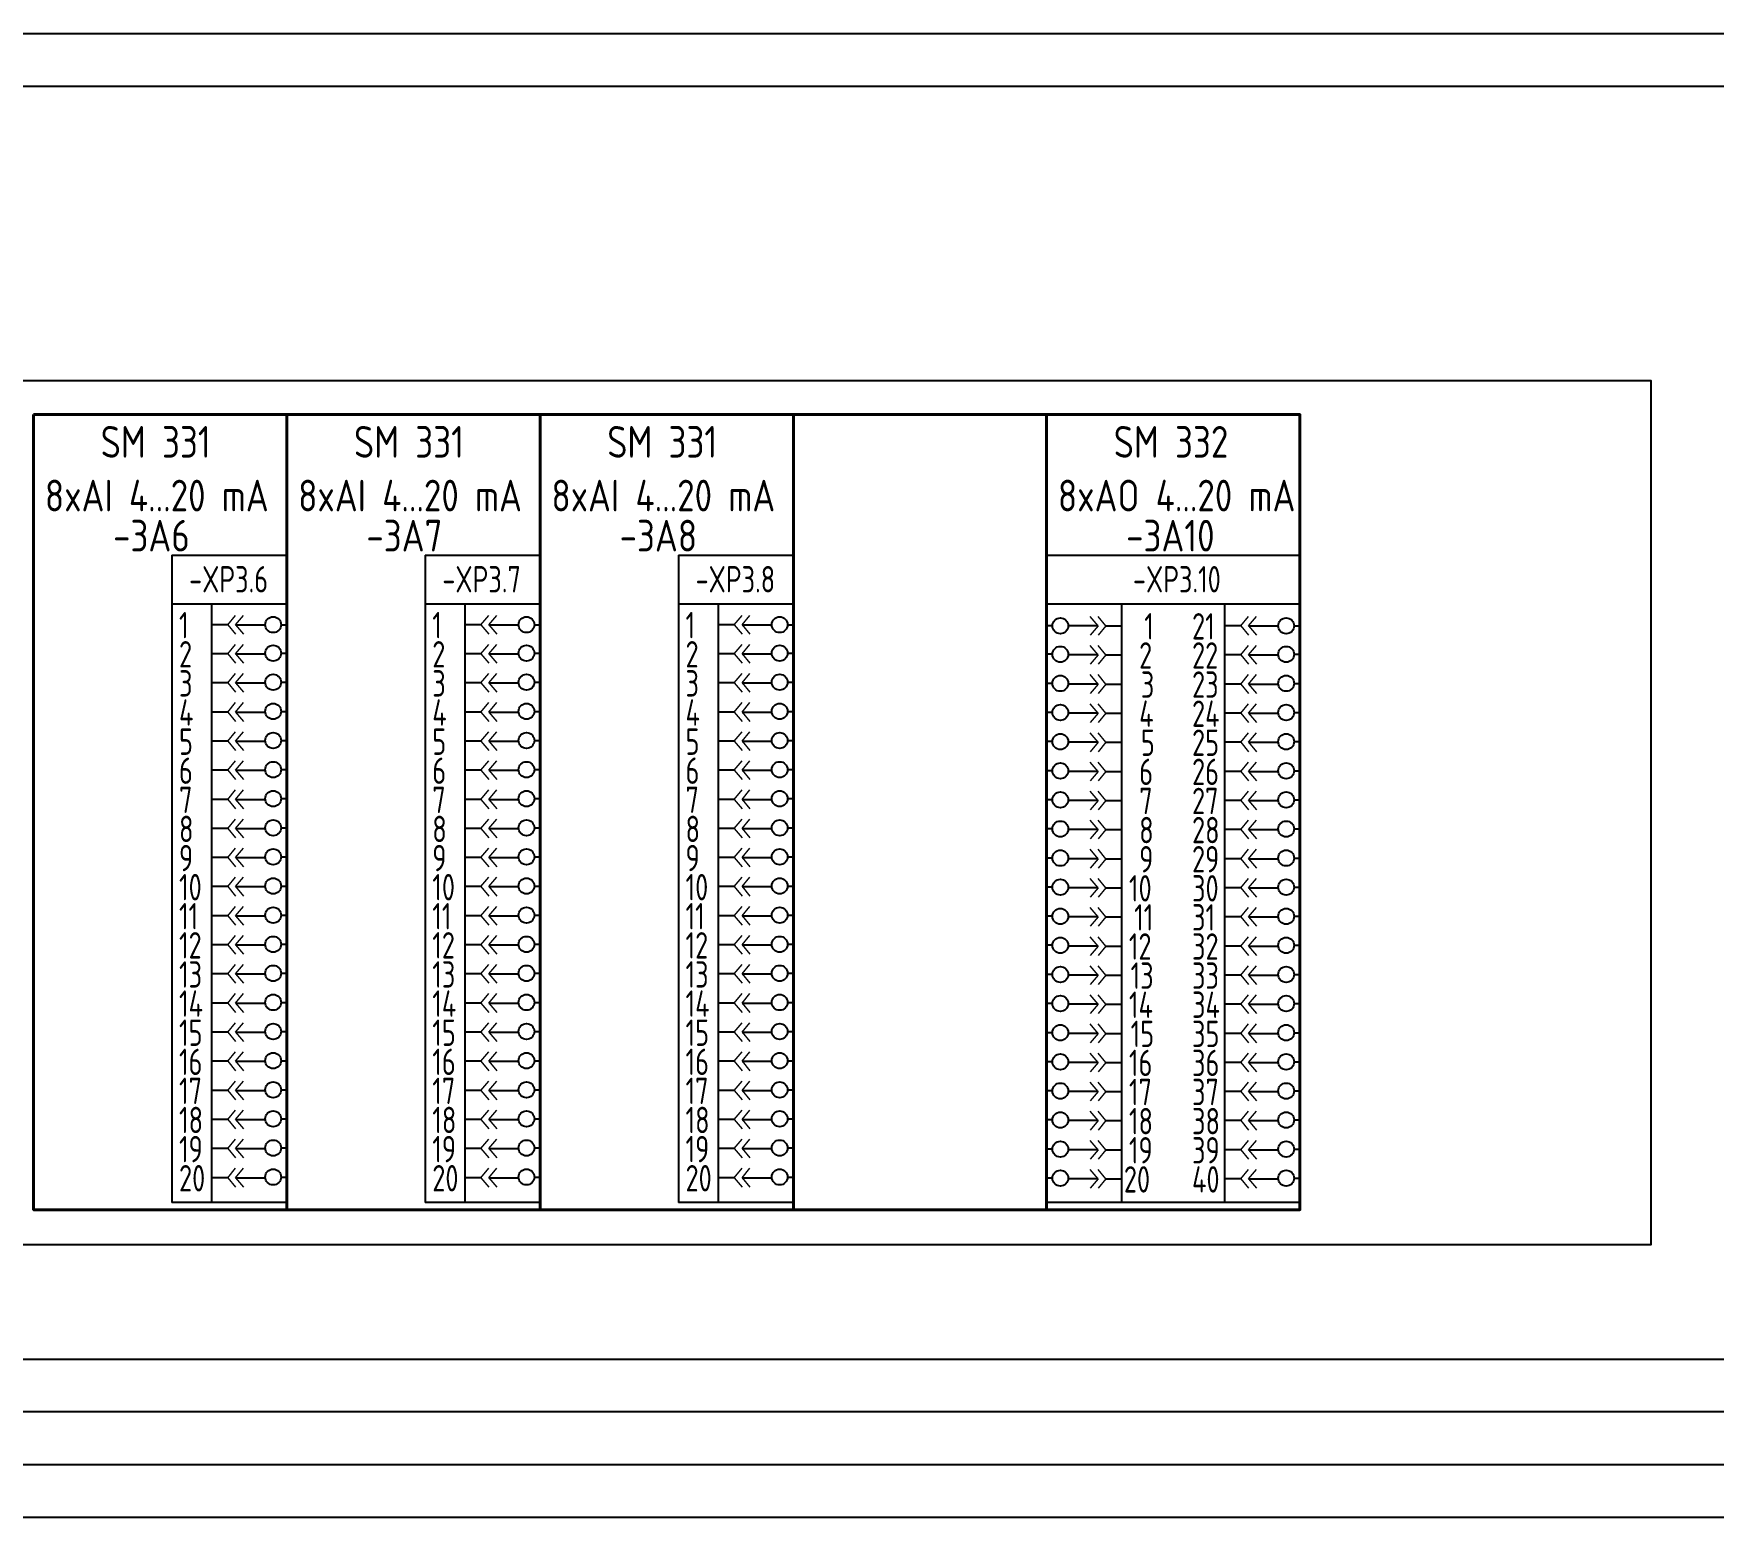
# Model space of a CAD drawing. Header units: millimetres. Extents: x 1235 to 19908, y 833 to 4314.
# Drawn here: x 4401.7 to 4560.9, y 1745.8 to 1886.4 of the extents above; entities that cross this region are included whole.
import ezdxf

# ---------------------------------------------------------------- set-up
doc = ezdxf.new("R2010")
doc.units = ezdxf.units.MM
doc.linetypes.add('3_2012-53-ТКР2.1-2_План$0${ Chain Double-Dash }', pattern=[0])
doc.layers.add('КИА_НАКЛЕЙКИ', color=1, linetype='Continuous')
doc.styles.add('GOST-A 3-1', font='', dxfattribs={"height": 3})
doc.styles.add('GOSTA-2.5-1', font='', dxfattribs={"width": 0.9, "height": 2.5})
doc.styles.get('GOST-A 3-1').set_extended_font_data('GOST type A')
doc.styles.get('GOSTA-2.5-1').set_extended_font_data('GOST Type AU')

# ---------------------------------------------------------------- blocks, each defined once
blk = doc.blocks.new('A$C64B152A4')
at = {"color": 0}
for p, q in [((7.11, 0.7), (7.11, 57.39)), ((16.89, 0.7), (16.89, 57.39)), ((0.55, 55.33), (0, 55.33)), ((4.87, 55.33), (2.05, 55.33)), ((5.61, 55.33), (7.11, 55.33)), ((18.39, 55.33), (16.89, 55.33)), ((19.13, 55.33), (21.95, 55.33)), ((23.45, 55.33), (24, 55.33)), ((0.55, 52.64), (0, 52.64)), ((4.87, 52.58), (2.05, 52.58)), ((5.61, 52.58), (7.11, 52.58)), ((18.39, 52.58), (16.89, 52.58)), ((19.13, 52.58), (21.95, 52.58)), ((23.45, 52.64), (24, 52.64)), ((0.55, 49.88), (0, 49.88)), ((4.87, 49.82), (2.05, 49.82)), ((5.61, 49.82), (7.11, 49.82)), ((18.39, 49.82), (16.89, 49.82)), ((19.13, 49.82), (21.95, 49.82)), ((23.45, 49.88), (24, 49.88)), ((0.55, 47.12), (0, 47.12)), ((4.87, 47.06), (2.05, 47.06)), ((5.61, 47.06), (7.11, 47.06)), ((18.39, 47.06), (16.89, 47.06)), ((19.13, 47.06), (21.95, 47.06)), ((23.45, 47.12), (24, 47.12)), ((0.55, 44.36), (0, 44.36)), ((4.87, 44.3), (2.05, 44.3)), ((5.61, 44.3), (7.11, 44.3)), ((18.39, 44.3), (16.89, 44.3)), ((19.13, 44.3), (21.95, 44.3)), ((23.45, 44.36), (24, 44.36)), ((0.55, 41.6), (0, 41.6)), ((4.87, 41.54), (2.05, 41.54)), ((5.61, 41.54), (7.11, 41.54)), ((18.39, 41.54), (16.89, 41.54)), ((19.13, 41.54), (21.95, 41.54)), ((23.45, 41.6), (24, 41.6)), ((0.55, 38.85), (0, 38.85)), ((4.87, 38.79), (2.05, 38.79)), ((5.61, 38.79), (7.11, 38.79)), ((18.39, 38.79), (16.89, 38.79)), ((19.13, 38.79), (21.95, 38.79)), ((23.45, 38.85), (24, 38.85)), ((0.55, 36.09), (0, 36.09)), ((4.87, 36.03), (2.05, 36.03)), ((5.61, 36.03), (7.11, 36.03)), ((18.39, 36.03), (16.89, 36.03)), ((19.13, 36.03), (21.95, 36.03)), ((23.45, 36.09), (24, 36.09)), ((0.55, 33.33), (0, 33.33)), ((4.87, 33.27), (2.05, 33.27)), ((5.61, 33.27), (7.11, 33.27)), ((18.39, 33.27), (16.89, 33.27)), ((19.13, 33.27), (21.95, 33.27)), ((23.45, 33.33), (24, 33.33)), ((0.55, 30.57), (0, 30.57)), ((4.87, 30.51), (2.05, 30.51)), ((5.61, 30.51), (7.11, 30.51)), ((18.39, 30.51), (16.89, 30.51)), ((19.13, 30.51), (21.95, 30.51)), ((23.45, 30.57), (24, 30.57)), ((0.55, 27.81), (0, 27.81)), ((4.87, 27.75), (2.05, 27.75)), ((5.61, 27.75), (7.11, 27.75)), ((18.39, 27.75), (16.89, 27.75)), ((19.13, 27.75), (21.95, 27.75)), ((23.45, 27.81), (24, 27.81)), ((0.55, 25.06), (0, 25.06)), ((4.87, 24.99), (2.05, 24.99)), ((5.61, 24.99), (7.11, 24.99)), ((18.39, 24.99), (16.89, 24.99)), ((19.13, 24.99), (21.95, 24.99)), ((23.45, 25.06), (24, 25.06)), ((0.55, 22.3), (0, 22.3)), ((23.45, 22.3), (24, 22.3)), ((4.87, 22.24), (2.05, 22.24)), ((5.61, 22.24), (7.11, 22.24)), ((18.39, 22.24), (16.89, 22.24)), ((19.13, 22.24), (21.95, 22.24)), ((0.55, 19.54), (0, 19.54)), ((4.87, 19.48), (2.05, 19.48)), ((5.61, 19.48), (7.11, 19.48)), ((18.39, 19.48), (16.89, 19.48)), ((19.13, 19.48), (21.95, 19.48)), ((23.45, 19.54), (24, 19.54)), ((0.55, 16.78), (0, 16.78)), ((4.87, 16.72), (2.05, 16.72)), ((5.61, 16.72), (7.11, 16.72)), ((18.39, 16.72), (16.89, 16.72)), ((19.13, 16.72), (21.95, 16.72)), ((23.45, 16.78), (24, 16.78)), ((0.55, 14.02), (0, 14.02)), ((4.87, 13.96), (2.05, 13.96)), ((5.61, 13.96), (7.11, 13.96)), ((18.39, 13.96), (16.89, 13.96)), ((19.13, 13.96), (21.95, 13.96)), ((23.45, 14.02), (24, 14.02)), ((0.55, 11.26), (0, 11.26)), ((4.87, 11.2), (2.05, 11.2)), ((5.61, 11.2), (7.11, 11.2)), ((18.39, 11.2), (16.89, 11.2)), ((19.13, 11.2), (21.95, 11.2)), ((23.45, 11.26), (24, 11.26)), ((0.55, 8.51), (0, 8.51)), ((4.87, 8.45), (2.05, 8.45)), ((5.61, 8.45), (7.11, 8.45)), ((18.39, 8.45), (16.89, 8.45)), ((19.13, 8.45), (21.95, 8.45)), ((23.45, 8.51), (24, 8.51)), ((0.55, 5.75), (0, 5.75)), ((4.87, 5.69), (2.05, 5.69)), ((5.61, 5.69), (7.11, 5.69)), ((18.39, 5.69), (16.89, 5.69)), ((19.13, 5.69), (21.95, 5.69)), ((23.45, 5.75), (24, 5.75)), ((0.55, 2.99), (0, 2.99)), ((4.87, 2.93), (2.05, 2.93)), ((5.61, 2.93), (7.11, 2.93)), ((18.39, 2.93), (16.89, 2.93)), ((19.13, 2.93), (21.95, 2.93)), ((23.45, 2.99), (24, 2.99)), ((24, 0.7), (0, 0.7))]:
    blk.add_line(p, q, dxfattribs=at)
at = {"lineweight": 18}
for p, q in [((4.87, 55.33), (4.12, 56.22)), ((5.61, 55.33), (4.87, 56.22)), ((18.39, 55.33), (19.13, 56.22)), ((19.13, 55.33), (19.88, 56.22)), ((4.87, 55.33), (4.12, 54.44)), ((5.61, 55.33), (4.87, 54.44)), ((18.39, 55.33), (19.13, 54.44)), ((19.13, 55.33), (19.88, 54.44)), ((4.87, 52.58), (4.12, 53.47)), ((4.87, 52.58), (4.12, 51.69)), ((5.61, 52.58), (4.87, 53.47)), ((5.61, 52.58), (4.87, 51.69)), ((18.39, 52.58), (19.13, 53.47)), ((18.39, 52.58), (19.13, 51.69)), ((19.13, 52.58), (19.88, 53.47)), ((19.13, 52.58), (19.88, 51.69)), ((4.87, 49.82), (4.12, 50.71)), ((4.87, 49.82), (4.12, 48.93)), ((5.61, 49.82), (4.87, 50.71)), ((5.61, 49.82), (4.87, 48.93)), ((18.39, 49.82), (19.13, 50.71)), ((18.39, 49.82), (19.13, 48.93)), ((19.13, 49.82), (19.88, 50.71)), ((19.13, 49.82), (19.88, 48.93)), ((4.87, 47.06), (4.12, 47.95)), ((5.61, 47.06), (4.87, 47.95)), ((18.39, 47.06), (19.13, 47.95)), ((19.13, 47.06), (19.88, 47.95)), ((4.87, 47.06), (4.12, 46.17)), ((5.61, 47.06), (4.87, 46.17)), ((18.39, 47.06), (19.13, 46.17)), ((19.13, 47.06), (19.88, 46.17)), ((4.87, 44.3), (4.12, 45.19)), ((5.61, 44.3), (4.87, 45.19)), ((18.39, 44.3), (19.13, 45.19)), ((19.13, 44.3), (19.88, 45.19)), ((4.87, 44.3), (4.12, 43.41)), ((5.61, 44.3), (4.87, 43.41)), ((18.39, 44.3), (19.13, 43.41)), ((19.13, 44.3), (19.88, 43.41)), ((4.87, 41.54), (4.12, 42.43)), ((4.87, 41.54), (4.12, 40.65)), ((5.61, 41.54), (4.87, 42.43)), ((5.61, 41.54), (4.87, 40.65)), ((18.39, 41.54), (19.13, 42.43)), ((18.39, 41.54), (19.13, 40.65)), ((19.13, 41.54), (19.88, 42.43)), ((19.13, 41.54), (19.88, 40.65)), ((4.87, 38.79), (4.12, 39.68)), ((4.87, 38.79), (4.12, 37.9)), ((5.61, 38.79), (4.87, 39.68)), ((5.61, 38.79), (4.87, 37.9)), ((18.39, 38.79), (19.13, 39.68)), ((18.39, 38.79), (19.13, 37.9)), ((19.13, 38.79), (19.88, 39.68)), ((19.13, 38.79), (19.88, 37.9)), ((4.87, 36.03), (4.12, 36.92)), ((5.61, 36.03), (4.87, 36.92)), ((18.39, 36.03), (19.13, 36.92)), ((19.13, 36.03), (19.88, 36.92)), ((4.87, 36.03), (4.12, 35.14)), ((5.61, 36.03), (4.87, 35.14)), ((18.39, 36.03), (19.13, 35.14)), ((19.13, 36.03), (19.88, 35.14)), ((4.87, 33.27), (4.12, 34.16)), ((5.61, 33.27), (4.87, 34.16)), ((18.39, 33.27), (19.13, 34.16)), ((19.13, 33.27), (19.88, 34.16)), ((4.87, 33.27), (4.12, 32.38)), ((5.61, 33.27), (4.87, 32.38)), ((18.39, 33.27), (19.13, 32.38)), ((19.13, 33.27), (19.88, 32.38)), ((4.87, 30.51), (4.12, 31.4)), ((4.87, 30.51), (4.12, 29.62)), ((5.61, 30.51), (4.87, 31.4)), ((5.61, 30.51), (4.87, 29.62)), ((18.39, 30.51), (19.13, 31.4)), ((18.39, 30.51), (19.13, 29.62)), ((19.13, 30.51), (19.88, 31.4)), ((19.13, 30.51), (19.88, 29.62)), ((4.87, 27.75), (4.12, 28.64)), ((4.87, 27.75), (4.12, 26.86)), ((5.61, 27.75), (4.87, 28.64)), ((5.61, 27.75), (4.87, 26.86)), ((18.39, 27.75), (19.13, 28.64)), ((18.39, 27.75), (19.13, 26.86)), ((19.13, 27.75), (19.88, 28.64)), ((19.13, 27.75), (19.88, 26.86)), ((4.87, 24.99), (4.12, 25.88)), ((5.61, 24.99), (4.87, 25.88)), ((18.39, 24.99), (19.13, 25.88)), ((19.13, 24.99), (19.88, 25.88)), ((4.87, 24.99), (4.12, 24.1)), ((5.61, 24.99), (4.87, 24.1)), ((18.39, 24.99), (19.13, 24.1)), ((19.13, 24.99), (19.88, 24.1)), ((4.87, 22.24), (4.12, 23.13)), ((5.61, 22.24), (4.87, 23.13)), ((18.39, 22.24), (19.13, 23.13)), ((19.13, 22.24), (19.88, 23.13)), ((4.87, 22.24), (4.12, 21.35)), ((5.61, 22.24), (4.87, 21.35)), ((18.39, 22.24), (19.13, 21.35)), ((19.13, 22.24), (19.88, 21.35)), ((4.87, 19.48), (4.12, 20.37)), ((4.87, 19.48), (4.12, 18.59)), ((5.61, 19.48), (4.87, 20.37)), ((5.61, 19.48), (4.87, 18.59)), ((18.39, 19.48), (19.13, 20.37)), ((18.39, 19.48), (19.13, 18.59)), ((19.13, 19.48), (19.88, 20.37)), ((19.13, 19.48), (19.88, 18.59)), ((4.87, 16.72), (4.12, 17.61)), ((5.61, 16.72), (4.87, 17.61)), ((18.39, 16.72), (19.13, 17.61)), ((19.13, 16.72), (19.88, 17.61)), ((4.87, 16.72), (4.12, 15.83)), ((5.61, 16.72), (4.87, 15.83)), ((18.39, 16.72), (19.13, 15.83)), ((19.13, 16.72), (19.88, 15.83)), ((4.87, 13.96), (4.12, 14.85)), ((5.61, 13.96), (4.87, 14.85)), ((18.39, 13.96), (19.13, 14.85)), ((19.13, 13.96), (19.88, 14.85)), ((4.87, 13.96), (4.12, 13.07)), ((5.61, 13.96), (4.87, 13.07)), ((18.39, 13.96), (19.13, 13.07)), ((19.13, 13.96), (19.88, 13.07)), ((4.87, 11.2), (4.12, 12.09)), ((4.87, 11.2), (4.12, 10.31)), ((5.61, 11.2), (4.87, 12.09)), ((5.61, 11.2), (4.87, 10.31)), ((18.39, 11.2), (19.13, 12.09)), ((18.39, 11.2), (19.13, 10.31)), ((19.13, 11.2), (19.88, 12.09)), ((19.13, 11.2), (19.88, 10.31)), ((4.87, 8.45), (4.12, 9.34)), ((4.87, 8.45), (4.12, 7.55)), ((5.61, 8.45), (4.87, 9.34)), ((5.61, 8.45), (4.87, 7.55)), ((18.39, 8.45), (19.13, 9.34)), ((18.39, 8.45), (19.13, 7.55)), ((19.13, 8.45), (19.88, 9.34)), ((19.13, 8.45), (19.88, 7.55)), ((4.87, 5.69), (4.12, 6.58)), ((5.61, 5.69), (4.87, 6.58)), ((18.39, 5.69), (19.13, 6.58)), ((19.13, 5.69), (19.88, 6.58)), ((4.87, 5.69), (4.12, 4.8)), ((5.61, 5.69), (4.87, 4.8)), ((18.39, 5.69), (19.13, 4.8)), ((19.13, 5.69), (19.88, 4.8)), ((4.87, 2.93), (4.12, 3.82)), ((5.61, 2.93), (4.87, 3.82)), ((18.39, 2.93), (19.13, 3.82)), ((19.13, 2.93), (19.88, 3.82)), ((4.87, 2.93), (4.12, 2.04)), ((5.61, 2.93), (4.87, 2.04)), ((18.39, 2.93), (19.13, 2.04)), ((19.13, 2.93), (19.88, 2.04))]:
    blk.add_line(p, q, dxfattribs=at)
at = {"color": 0, "lineweight": 40}
blk.add_lwpolyline([(0, 75.35), (24, 75.35), (24, 0), (0, 0)], close=True, dxfattribs=at)
at = {"color": 0}
blk.add_lwpolyline([(0, 62.03), (24, 62.02), (24, 57.39), (0, 57.39)], close=True, dxfattribs=at)
for centre in [(1.3, 55.33), (22.7, 55.33), (1.3, 52.64), (22.7, 52.64), (1.3, 49.88), (22.7, 49.88), (1.3, 47.12), (22.7, 47.12), (1.3, 44.36), (22.7, 44.36), (1.3, 41.6), (22.7, 41.6), (1.3, 38.85), (22.7, 38.85), (1.3, 36.09), (22.7, 36.09), (1.3, 33.33), (22.7, 33.33), (1.3, 30.57), (22.7, 30.57), (1.3, 27.81), (22.7, 27.81), (1.3, 25.06), (22.7, 25.06), (1.3, 22.3), (22.7, 22.3), (1.3, 19.54), (22.7, 19.54), (1.3, 16.78), (22.7, 16.78), (1.3, 14.02), (22.7, 14.02), (1.3, 11.26), (22.7, 11.26), (1.3, 8.51), (22.7, 8.51), (1.3, 5.75), (22.7, 5.75), (1.3, 2.99), (22.7, 2.99)]:
    blk.add_circle(centre, 0.75, dxfattribs=at)
at = {"style": 'GOSTA-2.5-1', "width": 0.9}
for s, p in [('1', (9.25, 54.04)), ('21', (13.78, 54.04)), ('2', (8.76, 51.28)), ('22', (13.78, 51.28)), ('3', (8.93, 48.52)), ('23', (13.78, 48.52)), ('4', (8.77, 45.76)), ('24', (13.78, 45.76)), ('5', (8.93, 43.01)), ('25', (13.78, 43.01)), ('6', (8.77, 40.25)), ('26', (13.78, 40.25)), ('7', (8.77, 37.49)), ('27', (13.78, 37.49)), ('8', (8.77, 34.73)), ('28', (13.78, 34.73)), ('9', (8.77, 31.97)), ('29', (13.78, 31.97)), ('10', (7.8, 29.21)), ('30', (13.78, 29.21)), ('11', (8.29, 26.46)), ('31', (13.78, 26.46)), ('12', (7.79, 23.7)), ('32', (13.78, 23.7)), ('13', (7.96, 20.94)), ('33', (13.78, 20.94)), ('14', (7.8, 18.18)), ('34', (13.78, 18.18)), ('15', (7.96, 15.42)), ('35', (13.78, 15.42)), ('16', (7.8, 12.67)), ('36', (13.78, 12.67)), ('17', (7.8, 9.91)), ('37', (13.78, 9.91)), ('18', (7.8, 7.15)), ('38', (13.78, 7.15)), ('19', (7.8, 4.39)), ('39', (13.78, 4.39)), ('20', (7.32, 1.63)), ('40', (13.78, 1.63))]:
    blk.add_text(s, height=2.5, dxfattribs=at).set_placement(p)

msp = doc.modelspace()

# ---------------------------------------------------------------- linework, layer by layer
for p, q in [((4256, 1886.39), (4850, 1886.39)), ((4276, 1881.39), (4845, 1881.39))]:
    msp.add_line(p, q)
at = {"color": 0}
for p, q in [((4414.81, 1836.96), (4425.71, 1836.96)), ((4414.81, 1836.96), (4414.81, 1775.63)), ((4425.71, 1836.96), (4425.71, 1789.29)), ((4438.81, 1836.96), (4449.71, 1836.96)), ((4438.81, 1836.96), (4438.81, 1775.63)), ((4449.71, 1836.96), (4449.71, 1789.29)), ((4462.81, 1836.96), (4473.71, 1836.96)), ((4462.81, 1836.96), (4462.81, 1775.63)), ((4473.71, 1836.96), (4473.71, 1789.29)), ((4497.71, 1836.96), (4497.71, 1789.29)), ((4497.71, 1836.96), (4497.71, 1789.29)), ((4425.71, 1832.32), (4414.81, 1832.32)), ((4418.6, 1775.74), (4418.6, 1832.32)), ((4449.71, 1832.32), (4438.81, 1832.32)), ((4442.6, 1775.74), (4442.6, 1832.32)), ((4473.71, 1832.32), (4462.81, 1832.32)), ((4466.6, 1775.74), (4466.6, 1832.32)), ((4420.1, 1830.37), (4418.6, 1830.37)), ((4420.84, 1830.37), (4423.66, 1830.37)), ((4425.16, 1830.37), (4425.71, 1830.37)), ((4444.1, 1830.37), (4442.6, 1830.37)), ((4444.84, 1830.37), (4447.66, 1830.37)), ((4449.16, 1830.37), (4449.71, 1830.37)), ((4468.1, 1830.37), (4466.6, 1830.37)), ((4468.84, 1830.37), (4471.66, 1830.37)), ((4473.16, 1830.37), (4473.71, 1830.37)), ((4420.1, 1827.62), (4418.6, 1827.62)), ((4420.84, 1827.62), (4423.66, 1827.62)), ((4425.16, 1827.68), (4425.7, 1827.68)), ((4444.1, 1827.62), (4442.6, 1827.62)), ((4444.84, 1827.62), (4447.66, 1827.62)), ((4449.16, 1827.68), (4449.7, 1827.68)), ((4468.1, 1827.62), (4466.6, 1827.62)), ((4468.84, 1827.62), (4471.66, 1827.62)), ((4473.16, 1827.68), (4473.7, 1827.68)), ((4420.1, 1824.86), (4418.6, 1824.86)), ((4420.84, 1824.86), (4423.66, 1824.86)), ((4425.16, 1824.92), (4425.71, 1824.92)), ((4444.1, 1824.86), (4442.6, 1824.86)), ((4444.84, 1824.86), (4447.66, 1824.86)), ((4449.16, 1824.92), (4449.71, 1824.92)), ((4468.1, 1824.86), (4466.6, 1824.86)), ((4468.84, 1824.86), (4471.66, 1824.86)), ((4473.16, 1824.92), (4473.71, 1824.92)), ((4420.1, 1822.1), (4418.6, 1822.1)), ((4420.84, 1822.1), (4423.66, 1822.1)), ((4425.16, 1822.16), (4425.71, 1822.16)), ((4444.1, 1822.1), (4442.6, 1822.1)), ((4444.84, 1822.1), (4447.66, 1822.1)), ((4449.16, 1822.16), (4449.71, 1822.16)), ((4468.1, 1822.1), (4466.6, 1822.1)), ((4468.84, 1822.1), (4471.66, 1822.1)), ((4473.16, 1822.16), (4473.71, 1822.16)), ((4420.1, 1819.34), (4418.6, 1819.34)), ((4420.84, 1819.34), (4423.66, 1819.34)), ((4425.16, 1819.4), (4425.7, 1819.4)), ((4444.1, 1819.34), (4442.6, 1819.34)), ((4444.84, 1819.34), (4447.66, 1819.34)), ((4449.16, 1819.4), (4449.7, 1819.4)), ((4468.1, 1819.34), (4466.6, 1819.34)), ((4468.84, 1819.34), (4471.66, 1819.34)), ((4473.16, 1819.4), (4473.7, 1819.4)), ((4420.1, 1816.58), (4418.6, 1816.58)), ((4420.84, 1816.58), (4423.66, 1816.58)), ((4425.16, 1816.64), (4425.7, 1816.64)), ((4444.1, 1816.58), (4442.6, 1816.58)), ((4444.84, 1816.58), (4447.66, 1816.58)), ((4449.16, 1816.64), (4449.7, 1816.64)), ((4468.1, 1816.58), (4466.6, 1816.58)), ((4468.84, 1816.58), (4471.66, 1816.58)), ((4473.16, 1816.64), (4473.7, 1816.64)), ((4420.1, 1813.82), (4418.6, 1813.82)), ((4420.84, 1813.82), (4423.66, 1813.82)), ((4425.16, 1813.89), (4425.7, 1813.89)), ((4444.1, 1813.82), (4442.6, 1813.82)), ((4444.84, 1813.82), (4447.66, 1813.82)), ((4449.16, 1813.89), (4449.7, 1813.89)), ((4468.1, 1813.82), (4466.6, 1813.82)), ((4468.84, 1813.82), (4471.66, 1813.82)), ((4473.16, 1813.89), (4473.7, 1813.89)), ((4420.1, 1811.07), (4418.6, 1811.07)), ((4420.84, 1811.07), (4423.66, 1811.07)), ((4425.16, 1811.13), (4425.7, 1811.13)), ((4444.1, 1811.07), (4442.6, 1811.07)), ((4444.84, 1811.07), (4447.66, 1811.07)), ((4449.16, 1811.13), (4449.7, 1811.13)), ((4468.1, 1811.07), (4466.6, 1811.07)), ((4468.84, 1811.07), (4471.66, 1811.07)), ((4473.16, 1811.13), (4473.7, 1811.13)), ((4420.1, 1808.31), (4418.6, 1808.31)), ((4420.84, 1808.31), (4423.66, 1808.31)), ((4425.16, 1808.37), (4425.7, 1808.37)), ((4444.1, 1808.31), (4442.6, 1808.31)), ((4444.84, 1808.31), (4447.66, 1808.31)), ((4449.16, 1808.37), (4449.7, 1808.37)), ((4468.1, 1808.31), (4466.6, 1808.31)), ((4468.84, 1808.31), (4471.66, 1808.31)), ((4473.16, 1808.37), (4473.7, 1808.37)), ((4420.1, 1805.55), (4418.6, 1805.55)), ((4420.84, 1805.55), (4423.66, 1805.55)), ((4425.16, 1805.61), (4425.7, 1805.61)), ((4444.1, 1805.55), (4442.6, 1805.55)), ((4444.84, 1805.55), (4447.66, 1805.55)), ((4449.16, 1805.61), (4449.7, 1805.61)), ((4468.1, 1805.55), (4466.6, 1805.55)), ((4468.84, 1805.55), (4471.66, 1805.55)), ((4473.16, 1805.61), (4473.7, 1805.61)), ((4420.1, 1802.79), (4418.6, 1802.79)), ((4420.84, 1802.79), (4423.66, 1802.79)), ((4425.16, 1802.85), (4425.71, 1802.85)), ((4444.1, 1802.79), (4442.6, 1802.79)), ((4444.84, 1802.79), (4447.66, 1802.79)), ((4449.16, 1802.85), (4449.71, 1802.85)), ((4468.1, 1802.79), (4466.6, 1802.79)), ((4468.84, 1802.79), (4471.66, 1802.79)), ((4473.16, 1802.85), (4473.71, 1802.85)), ((4420.1, 1800.03), (4418.6, 1800.03)), ((4420.84, 1800.03), (4423.66, 1800.03)), ((4425.16, 1800.09), (4425.71, 1800.09)), ((4444.1, 1800.03), (4442.6, 1800.03)), ((4444.84, 1800.03), (4447.66, 1800.03)), ((4449.16, 1800.09), (4449.71, 1800.09)), ((4468.1, 1800.03), (4466.6, 1800.03)), ((4468.84, 1800.03), (4471.66, 1800.03)), ((4473.16, 1800.09), (4473.71, 1800.09)), ((4420.1, 1797.28), (4418.6, 1797.28)), ((4420.84, 1797.28), (4423.66, 1797.28)), ((4425.16, 1797.34), (4425.7, 1797.34)), ((4444.1, 1797.28), (4442.6, 1797.28)), ((4444.84, 1797.28), (4447.66, 1797.28)), ((4449.16, 1797.34), (4449.7, 1797.34)), ((4468.1, 1797.28), (4466.6, 1797.28)), ((4468.84, 1797.28), (4471.66, 1797.28)), ((4473.16, 1797.34), (4473.7, 1797.34)), ((4420.1, 1794.52), (4418.6, 1794.52)), ((4420.84, 1794.52), (4423.66, 1794.52)), ((4425.16, 1794.58), (4425.7, 1794.58)), ((4444.1, 1794.52), (4442.6, 1794.52)), ((4444.84, 1794.52), (4447.66, 1794.52)), ((4449.16, 1794.58), (4449.7, 1794.58)), ((4468.1, 1794.52), (4466.6, 1794.52)), ((4468.84, 1794.52), (4471.66, 1794.52)), ((4473.16, 1794.58), (4473.7, 1794.58)), ((4420.1, 1791.76), (4418.6, 1791.76)), ((4420.84, 1791.76), (4423.66, 1791.76)), ((4425.16, 1791.82), (4425.71, 1791.82)), ((4444.1, 1791.76), (4442.6, 1791.76)), ((4444.84, 1791.76), (4447.66, 1791.76)), ((4449.16, 1791.82), (4449.71, 1791.82)), ((4468.1, 1791.76), (4466.6, 1791.76)), ((4468.84, 1791.76), (4471.66, 1791.76)), ((4473.16, 1791.82), (4473.71, 1791.82)), ((4420.1, 1789), (4418.6, 1789)), ((4420.84, 1789), (4423.66, 1789)), ((4425.16, 1789.06), (4425.7, 1789.06)), ((4444.1, 1789), (4442.6, 1789)), ((4444.84, 1789), (4447.66, 1789)), ((4449.16, 1789.06), (4449.7, 1789.06)), ((4468.1, 1789), (4466.6, 1789)), ((4468.84, 1789), (4471.66, 1789)), ((4473.16, 1789.06), (4473.7, 1789.06)), ((4420.1, 1786.24), (4418.6, 1786.24)), ((4420.84, 1786.24), (4423.66, 1786.24)), ((4425.16, 1786.3), (4425.7, 1786.3)), ((4444.1, 1786.24), (4442.6, 1786.24)), ((4444.84, 1786.24), (4447.66, 1786.24)), ((4449.16, 1786.3), (4449.7, 1786.3)), ((4468.1, 1786.24), (4466.6, 1786.24)), ((4468.84, 1786.24), (4471.66, 1786.24)), ((4473.16, 1786.3), (4473.7, 1786.3)), ((4420.1, 1783.48), (4418.6, 1783.48)), ((4420.84, 1783.48), (4423.66, 1783.48)), ((4425.16, 1783.55), (4425.71, 1783.55)), ((4444.1, 1783.48), (4442.6, 1783.48)), ((4444.84, 1783.48), (4447.66, 1783.48)), ((4449.16, 1783.55), (4449.71, 1783.55)), ((4468.1, 1783.48), (4466.6, 1783.48)), ((4468.84, 1783.48), (4471.66, 1783.48)), ((4473.16, 1783.55), (4473.71, 1783.55)), ((4420.1, 1780.73), (4418.6, 1780.73)), ((4420.84, 1780.73), (4423.66, 1780.73)), ((4425.16, 1780.79), (4425.71, 1780.79)), ((4444.1, 1780.73), (4442.6, 1780.73)), ((4444.84, 1780.73), (4447.66, 1780.73)), ((4449.16, 1780.79), (4449.71, 1780.79)), ((4468.1, 1780.73), (4466.6, 1780.73)), ((4468.84, 1780.73), (4471.66, 1780.73)), ((4473.16, 1780.79), (4473.71, 1780.79)), ((4420.1, 1777.97), (4418.6, 1777.97)), ((4420.84, 1777.97), (4423.66, 1777.97)), ((4425.16, 1778.03), (4425.71, 1778.03)), ((4444.1, 1777.97), (4442.6, 1777.97)), ((4444.84, 1777.97), (4447.66, 1777.97)), ((4449.16, 1778.03), (4449.71, 1778.03)), ((4468.1, 1777.97), (4466.6, 1777.97)), ((4468.84, 1777.97), (4471.66, 1777.97)), ((4473.16, 1778.03), (4473.71, 1778.03)), ((4425.71, 1775.63), (4414.81, 1775.63)), ((4449.71, 1775.63), (4438.81, 1775.63)), ((4473.71, 1775.63), (4462.81, 1775.63))]:
    msp.add_line(p, q, dxfattribs=at)
at = {"lineweight": 18}
for p, q in [((4420.1, 1830.37), (4420.84, 1831.26)), ((4420.84, 1830.37), (4421.59, 1831.26)), ((4444.1, 1830.37), (4444.84, 1831.26)), ((4444.84, 1830.37), (4445.59, 1831.26)), ((4468.1, 1830.37), (4468.84, 1831.26)), ((4468.84, 1830.37), (4469.59, 1831.26)), ((4420.1, 1830.37), (4420.84, 1829.48)), ((4420.84, 1830.37), (4421.59, 1829.48)), ((4444.1, 1830.37), (4444.84, 1829.48)), ((4444.84, 1830.37), (4445.59, 1829.48)), ((4468.1, 1830.37), (4468.84, 1829.48)), ((4468.84, 1830.37), (4469.59, 1829.48)), ((4420.1, 1827.62), (4420.84, 1828.51)), ((4420.1, 1827.62), (4420.84, 1826.73)), ((4420.84, 1827.62), (4421.59, 1828.51)), ((4420.84, 1827.62), (4421.59, 1826.73)), ((4444.1, 1827.62), (4444.84, 1828.51)), ((4444.1, 1827.62), (4444.84, 1826.73)), ((4444.84, 1827.62), (4445.59, 1828.51)), ((4444.84, 1827.62), (4445.59, 1826.73)), ((4468.1, 1827.62), (4468.84, 1828.51)), ((4468.1, 1827.62), (4468.84, 1826.73)), ((4468.84, 1827.62), (4469.59, 1828.51)), ((4468.84, 1827.62), (4469.59, 1826.73)), ((4420.1, 1824.86), (4420.84, 1825.75)), ((4420.1, 1824.86), (4420.84, 1823.97)), ((4420.84, 1824.86), (4421.59, 1825.75)), ((4420.84, 1824.86), (4421.59, 1823.97)), ((4444.1, 1824.86), (4444.84, 1825.75)), ((4444.1, 1824.86), (4444.84, 1823.97)), ((4444.84, 1824.86), (4445.59, 1825.75)), ((4444.84, 1824.86), (4445.59, 1823.97)), ((4468.1, 1824.86), (4468.84, 1825.75)), ((4468.1, 1824.86), (4468.84, 1823.97)), ((4468.84, 1824.86), (4469.59, 1825.75)), ((4468.84, 1824.86), (4469.59, 1823.97)), ((4420.1, 1822.1), (4420.84, 1822.99)), ((4420.84, 1822.1), (4421.59, 1822.99)), ((4444.1, 1822.1), (4444.84, 1822.99)), ((4444.84, 1822.1), (4445.59, 1822.99)), ((4468.1, 1822.1), (4468.84, 1822.99)), ((4468.84, 1822.1), (4469.59, 1822.99)), ((4420.1, 1822.1), (4420.84, 1821.21)), ((4420.84, 1822.1), (4421.59, 1821.21)), ((4444.1, 1822.1), (4444.84, 1821.21)), ((4444.84, 1822.1), (4445.59, 1821.21)), ((4468.1, 1822.1), (4468.84, 1821.21)), ((4468.84, 1822.1), (4469.59, 1821.21)), ((4420.1, 1819.34), (4420.84, 1820.23)), ((4420.84, 1819.34), (4421.59, 1820.23)), ((4444.1, 1819.34), (4444.84, 1820.23)), ((4444.84, 1819.34), (4445.59, 1820.23)), ((4468.1, 1819.34), (4468.84, 1820.23)), ((4468.84, 1819.34), (4469.59, 1820.23)), ((4420.1, 1819.34), (4420.84, 1818.45)), ((4420.84, 1819.34), (4421.59, 1818.45)), ((4444.1, 1819.34), (4444.84, 1818.45)), ((4444.84, 1819.34), (4445.59, 1818.45)), ((4468.1, 1819.34), (4468.84, 1818.45)), ((4468.84, 1819.34), (4469.59, 1818.45)), ((4420.1, 1816.58), (4420.84, 1817.47)), ((4420.1, 1816.58), (4420.84, 1815.69)), ((4420.84, 1816.58), (4421.59, 1817.47)), ((4420.84, 1816.58), (4421.59, 1815.69)), ((4444.1, 1816.58), (4444.84, 1817.47)), ((4444.1, 1816.58), (4444.84, 1815.69)), ((4444.84, 1816.58), (4445.59, 1817.47)), ((4444.84, 1816.58), (4445.59, 1815.69)), ((4468.1, 1816.58), (4468.84, 1817.47)), ((4468.1, 1816.58), (4468.84, 1815.69)), ((4468.84, 1816.58), (4469.59, 1817.47)), ((4468.84, 1816.58), (4469.59, 1815.69)), ((4420.1, 1813.82), (4420.84, 1814.71)), ((4420.1, 1813.82), (4420.84, 1812.93)), ((4420.84, 1813.82), (4421.59, 1814.71)), ((4420.84, 1813.82), (4421.59, 1812.93)), ((4444.1, 1813.82), (4444.84, 1814.71)), ((4444.1, 1813.82), (4444.84, 1812.93)), ((4444.84, 1813.82), (4445.59, 1814.71)), ((4444.84, 1813.82), (4445.59, 1812.93)), ((4468.1, 1813.82), (4468.84, 1814.71)), ((4468.1, 1813.82), (4468.84, 1812.93)), ((4468.84, 1813.82), (4469.59, 1814.71)), ((4468.84, 1813.82), (4469.59, 1812.93)), ((4420.1, 1811.07), (4420.84, 1811.96)), ((4420.84, 1811.07), (4421.59, 1811.96)), ((4444.1, 1811.07), (4444.84, 1811.96)), ((4444.84, 1811.07), (4445.59, 1811.96)), ((4468.1, 1811.07), (4468.84, 1811.96)), ((4468.84, 1811.07), (4469.59, 1811.96)), ((4420.1, 1811.07), (4420.84, 1810.18)), ((4420.84, 1811.07), (4421.59, 1810.18)), ((4444.1, 1811.07), (4444.84, 1810.18)), ((4444.84, 1811.07), (4445.59, 1810.18)), ((4468.1, 1811.07), (4468.84, 1810.18)), ((4468.84, 1811.07), (4469.59, 1810.18)), ((4420.1, 1808.31), (4420.84, 1809.2)), ((4420.84, 1808.31), (4421.59, 1809.2)), ((4444.1, 1808.31), (4444.84, 1809.2)), ((4444.84, 1808.31), (4445.59, 1809.2)), ((4468.1, 1808.31), (4468.84, 1809.2)), ((4468.84, 1808.31), (4469.59, 1809.2)), ((4420.1, 1808.31), (4420.84, 1807.42)), ((4420.84, 1808.31), (4421.59, 1807.42)), ((4444.1, 1808.31), (4444.84, 1807.42)), ((4444.84, 1808.31), (4445.59, 1807.42)), ((4468.1, 1808.31), (4468.84, 1807.42)), ((4468.84, 1808.31), (4469.59, 1807.42)), ((4420.1, 1805.55), (4420.84, 1806.44)), ((4420.1, 1805.55), (4420.84, 1804.66)), ((4420.84, 1805.55), (4421.59, 1806.44)), ((4420.84, 1805.55), (4421.59, 1804.66)), ((4444.1, 1805.55), (4444.84, 1806.44)), ((4444.1, 1805.55), (4444.84, 1804.66)), ((4444.84, 1805.55), (4445.59, 1806.44)), ((4444.84, 1805.55), (4445.59, 1804.66)), ((4468.1, 1805.55), (4468.84, 1806.44)), ((4468.1, 1805.55), (4468.84, 1804.66)), ((4468.84, 1805.55), (4469.59, 1806.44)), ((4468.84, 1805.55), (4469.59, 1804.66)), ((4420.1, 1802.79), (4420.84, 1803.68)), ((4420.84, 1802.79), (4421.59, 1803.68)), ((4444.1, 1802.79), (4444.84, 1803.68)), ((4444.84, 1802.79), (4445.59, 1803.68)), ((4468.1, 1802.79), (4468.84, 1803.68)), ((4468.84, 1802.79), (4469.59, 1803.68)), ((4420.1, 1802.79), (4420.84, 1801.9)), ((4420.84, 1802.79), (4421.59, 1801.9)), ((4444.1, 1802.79), (4444.84, 1801.9)), ((4444.84, 1802.79), (4445.59, 1801.9)), ((4468.1, 1802.79), (4468.84, 1801.9)), ((4468.84, 1802.79), (4469.59, 1801.9)), ((4420.1, 1800.03), (4420.84, 1800.92)), ((4420.84, 1800.03), (4421.59, 1800.92)), ((4444.1, 1800.03), (4444.84, 1800.92)), ((4444.84, 1800.03), (4445.59, 1800.92)), ((4468.1, 1800.03), (4468.84, 1800.92)), ((4468.84, 1800.03), (4469.59, 1800.92)), ((4420.1, 1800.03), (4420.84, 1799.14)), ((4420.84, 1800.03), (4421.59, 1799.14)), ((4444.1, 1800.03), (4444.84, 1799.14)), ((4444.84, 1800.03), (4445.59, 1799.14)), ((4468.1, 1800.03), (4468.84, 1799.14)), ((4468.84, 1800.03), (4469.59, 1799.14)), ((4420.1, 1797.28), (4420.84, 1798.17)), ((4420.1, 1797.28), (4420.84, 1796.39)), ((4420.84, 1797.28), (4421.59, 1798.17)), ((4420.84, 1797.28), (4421.59, 1796.39)), ((4444.1, 1797.28), (4444.84, 1798.17)), ((4444.1, 1797.28), (4444.84, 1796.39)), ((4444.84, 1797.28), (4445.59, 1798.17)), ((4444.84, 1797.28), (4445.59, 1796.39)), ((4468.1, 1797.28), (4468.84, 1798.17)), ((4468.1, 1797.28), (4468.84, 1796.39)), ((4468.84, 1797.28), (4469.59, 1798.17)), ((4468.84, 1797.28), (4469.59, 1796.39)), ((4420.1, 1794.52), (4420.84, 1795.41)), ((4420.1, 1794.52), (4420.84, 1793.63)), ((4420.84, 1794.52), (4421.59, 1795.41)), ((4420.84, 1794.52), (4421.59, 1793.63)), ((4444.1, 1794.52), (4444.84, 1795.41)), ((4444.1, 1794.52), (4444.84, 1793.63)), ((4444.84, 1794.52), (4445.59, 1795.41)), ((4444.84, 1794.52), (4445.59, 1793.63)), ((4468.1, 1794.52), (4468.84, 1795.41)), ((4468.1, 1794.52), (4468.84, 1793.63)), ((4468.84, 1794.52), (4469.59, 1795.41)), ((4468.84, 1794.52), (4469.59, 1793.63)), ((4420.1, 1791.76), (4420.84, 1792.65)), ((4420.84, 1791.76), (4421.59, 1792.65)), ((4444.1, 1791.76), (4444.84, 1792.65)), ((4444.84, 1791.76), (4445.59, 1792.65)), ((4468.1, 1791.76), (4468.84, 1792.65)), ((4468.84, 1791.76), (4469.59, 1792.65)), ((4420.1, 1791.76), (4420.84, 1790.87)), ((4420.84, 1791.76), (4421.59, 1790.87)), ((4444.1, 1791.76), (4444.84, 1790.87)), ((4444.84, 1791.76), (4445.59, 1790.87)), ((4468.1, 1791.76), (4468.84, 1790.87)), ((4468.84, 1791.76), (4469.59, 1790.87)), ((4420.1, 1789), (4420.84, 1789.89)), ((4420.84, 1789), (4421.59, 1789.89)), ((4444.1, 1789), (4444.84, 1789.89)), ((4444.84, 1789), (4445.59, 1789.89)), ((4468.1, 1789), (4468.84, 1789.89)), ((4468.84, 1789), (4469.59, 1789.89)), ((4420.1, 1789), (4420.84, 1788.11)), ((4420.84, 1789), (4421.59, 1788.11)), ((4444.1, 1789), (4444.84, 1788.11)), ((4444.84, 1789), (4445.59, 1788.11)), ((4468.1, 1789), (4468.84, 1788.11)), ((4468.84, 1789), (4469.59, 1788.11)), ((4420.1, 1786.24), (4420.84, 1787.13)), ((4420.1, 1786.24), (4420.84, 1785.35)), ((4420.84, 1786.24), (4421.59, 1787.13)), ((4420.84, 1786.24), (4421.59, 1785.35)), ((4444.1, 1786.24), (4444.84, 1787.13)), ((4444.1, 1786.24), (4444.84, 1785.35)), ((4444.84, 1786.24), (4445.59, 1787.13)), ((4444.84, 1786.24), (4445.59, 1785.35)), ((4468.1, 1786.24), (4468.84, 1787.13)), ((4468.1, 1786.24), (4468.84, 1785.35)), ((4468.84, 1786.24), (4469.59, 1787.13)), ((4468.84, 1786.24), (4469.59, 1785.35)), ((4420.1, 1783.48), (4420.84, 1784.37)), ((4420.1, 1783.48), (4420.84, 1782.59)), ((4420.84, 1783.48), (4421.59, 1784.37)), ((4420.84, 1783.48), (4421.59, 1782.59)), ((4444.1, 1783.48), (4444.84, 1784.37)), ((4444.1, 1783.48), (4444.84, 1782.59)), ((4444.84, 1783.48), (4445.59, 1784.37)), ((4444.84, 1783.48), (4445.59, 1782.59)), ((4468.1, 1783.48), (4468.84, 1784.37)), ((4468.1, 1783.48), (4468.84, 1782.59)), ((4468.84, 1783.48), (4469.59, 1784.37)), ((4468.84, 1783.48), (4469.59, 1782.59)), ((4420.1, 1780.73), (4420.84, 1781.62)), ((4420.84, 1780.73), (4421.59, 1781.62)), ((4444.1, 1780.73), (4444.84, 1781.62)), ((4444.84, 1780.73), (4445.59, 1781.62)), ((4468.1, 1780.73), (4468.84, 1781.62)), ((4468.84, 1780.73), (4469.59, 1781.62)), ((4420.1, 1780.73), (4420.84, 1779.84)), ((4420.84, 1780.73), (4421.59, 1779.84)), ((4444.1, 1780.73), (4444.84, 1779.84)), ((4444.84, 1780.73), (4445.59, 1779.84)), ((4468.1, 1780.73), (4468.84, 1779.84)), ((4468.84, 1780.73), (4469.59, 1779.84)), ((4420.1, 1777.97), (4420.84, 1778.86)), ((4420.84, 1777.97), (4421.59, 1778.86)), ((4444.1, 1777.97), (4444.84, 1778.86)), ((4444.84, 1777.97), (4445.59, 1778.86)), ((4468.1, 1777.97), (4468.84, 1778.86)), ((4468.84, 1777.97), (4469.59, 1778.86)), ((4420.1, 1777.97), (4420.84, 1777.08)), ((4420.84, 1777.97), (4421.59, 1777.08)), ((4444.1, 1777.97), (4444.84, 1777.08)), ((4444.84, 1777.97), (4445.59, 1777.08)), ((4468.1, 1777.97), (4468.84, 1777.08)), ((4468.84, 1777.97), (4469.59, 1777.08))]:
    msp.add_line(p, q, dxfattribs=at)
at = {"color": 1}
for p, q in [((4335.81, 1760.78), (4638.7, 1760.78)), ((4311.81, 1750.78), (4641.7, 1750.78))]:
    msp.add_line(p, q, dxfattribs=at)
at = {"color": 4}
for p, q in [((4692.73, 1755.78), (4332.08, 1755.78)), ((4695.73, 1745.78), (4308.08, 1745.78))]:
    msp.add_line(p, q, dxfattribs=at)
at = {"color": 0, "linetype": '3_2012-53-ТКР2.1-2_План$0${ Chain Double-Dash }', "ltscale": 5}
msp.add_lwpolyline([(4303.01, 1853.5), (4554.96, 1853.5), (4554.96, 1771.61), (4303.01, 1771.61)], close=True, dxfattribs=at)
at = {"color": 0, "lineweight": 40}
for points in [[(4401.71, 1850.28), (4425.71, 1850.28), (4425.71, 1774.93), (4401.71, 1774.93)], [(4425.71, 1850.28), (4449.71, 1850.28), (4449.71, 1774.93), (4425.71, 1774.93)], [(4449.71, 1850.28), (4473.71, 1850.28), (4473.71, 1774.93), (4449.71, 1774.93)], [(4473.71, 1850.28), (4497.71, 1850.28), (4497.71, 1774.93), (4473.71, 1774.93)]]:
    msp.add_lwpolyline(points, close=True, dxfattribs=at)
at = {"color": 0}
for centre in [(4424.41, 1830.37), (4448.41, 1830.37), (4472.41, 1830.37), (4424.41, 1827.68), (4448.41, 1827.68), (4472.41, 1827.68), (4424.41, 1824.92), (4448.41, 1824.92), (4472.41, 1824.92), (4424.41, 1822.16), (4448.41, 1822.16), (4472.41, 1822.16), (4424.41, 1819.4), (4448.41, 1819.4), (4472.41, 1819.4), (4424.41, 1816.64), (4448.41, 1816.64), (4472.41, 1816.64), (4424.41, 1813.89), (4448.41, 1813.89), (4472.41, 1813.89), (4424.41, 1811.13), (4448.41, 1811.13), (4472.41, 1811.13), (4424.41, 1808.37), (4448.41, 1808.37), (4472.41, 1808.37), (4424.41, 1805.61), (4448.41, 1805.61), (4472.41, 1805.61), (4424.41, 1802.85), (4448.41, 1802.85), (4472.41, 1802.85), (4424.41, 1800.09), (4448.41, 1800.09), (4472.41, 1800.09), (4424.41, 1797.34), (4448.41, 1797.34), (4472.41, 1797.34), (4424.41, 1794.58), (4448.41, 1794.58), (4472.41, 1794.58), (4424.41, 1791.82), (4448.41, 1791.82), (4472.41, 1791.82), (4424.41, 1789.06), (4448.41, 1789.06), (4472.41, 1789.06), (4424.41, 1786.3), (4448.41, 1786.3), (4472.41, 1786.3), (4424.41, 1783.55), (4448.41, 1783.55), (4472.41, 1783.55), (4424.41, 1780.79), (4448.41, 1780.79), (4472.41, 1780.79), (4424.41, 1778.03), (4448.41, 1778.03), (4472.41, 1778.03)]:
    msp.add_circle(centre, 0.75, dxfattribs=at)

# ---------------------------------------------------------------- block references
msp.add_blockref('A$C64B152A4', (4497.71, 1774.93), dxfattribs=at)

# ---------------------------------------------------------------- texts
at = {"style": 'GOST-A 3-1'}
for s, p in [('SM 331 ', (4408.07, 1846.2)), ('SM 331 ', (4432.07, 1846.2)), ('SM 331 ', (4456.07, 1846.2)), ('SM 332', (4504.07, 1846.2)), ('8xAI 4...20 mA', (4402.78, 1841.11)), ('8xAI 4...20 mA', (4426.78, 1841.11)), ('8xAI 4...20 mA', (4450.78, 1841.11)), ('8xAO 4...20 mA', (4498.78, 1841.11))]:
    msp.add_text(s, height=3, dxfattribs=at).set_placement(p)
at = {"style": 'GOSTA-2.5-1', "width": 0.9}
for s, p in [('-XP3.6', (4416.44, 1833.43)), ('-XP3.7', (4440.44, 1833.43)), ('-XP3.8', (4464.44, 1833.43)), ('-XP3.10', (4505.89, 1833.43)), ('1', (4415.49, 1829.08)), ('1', (4439.49, 1829.08)), ('1', (4463.49, 1829.08)), ('2', (4415.49, 1826.32)), ('2', (4439.49, 1826.32)), ('2', (4463.49, 1826.32)), ('3', (4415.49, 1823.56)), ('3', (4439.49, 1823.56)), ('3', (4463.49, 1823.56)), ('4', (4415.49, 1820.8)), ('4', (4439.49, 1820.8)), ('4', (4463.49, 1820.8)), ('5', (4415.49, 1818.04)), ('5', (4439.49, 1818.04)), ('5', (4463.49, 1818.04)), ('6', (4415.49, 1815.29)), ('6', (4439.49, 1815.29)), ('6', (4463.49, 1815.29)), ('7', (4415.49, 1812.53)), ('7', (4439.49, 1812.53)), ('7', (4463.49, 1812.53)), ('8', (4415.49, 1809.77)), ('8', (4439.49, 1809.77)), ('8', (4463.49, 1809.77)), ('9', (4415.49, 1807.01)), ('9', (4439.49, 1807.01)), ('9', (4463.49, 1807.01)), ('10', (4415.49, 1804.25)), ('10', (4439.49, 1804.25)), ('10', (4463.49, 1804.25)), ('11', (4415.49, 1801.5)), ('11', (4439.49, 1801.5)), ('11', (4463.49, 1801.5)), ('12', (4415.49, 1798.74)), ('12', (4439.49, 1798.74)), ('12', (4463.49, 1798.74)), ('13', (4415.49, 1795.98)), ('13', (4439.49, 1795.98)), ('13', (4463.49, 1795.98)), ('14', (4415.49, 1793.22)), ('14', (4439.49, 1793.22)), ('14', (4463.49, 1793.22)), ('15', (4415.49, 1790.46)), ('15', (4439.49, 1790.46)), ('15', (4463.49, 1790.46)), ('16', (4415.49, 1787.7)), ('16', (4439.49, 1787.7)), ('16', (4463.49, 1787.7)), ('17', (4415.49, 1784.95)), ('17', (4439.49, 1784.95)), ('17', (4463.49, 1784.95)), ('18', (4415.49, 1782.19)), ('18', (4439.49, 1782.19)), ('18', (4463.49, 1782.19)), ('19', (4415.49, 1779.43)), ('19', (4439.49, 1779.43)), ('19', (4463.49, 1779.43)), ('20', (4415.49, 1776.67)), ('20', (4439.49, 1776.67)), ('20', (4463.49, 1776.67))]:
    msp.add_text(s, height=2.5, dxfattribs=at).set_placement(p)
at = {"layer": 'КИА_НАКЛЕЙКИ', "style": 'GOST-A 3-1'}
for s, p in [('-3A6', (4409.24, 1837.31)), ('-3A7', (4433.24, 1837.31)), ('-3A8', (4457.24, 1837.31)), ('-3A10', (4505.24, 1837.31))]:
    msp.add_text(s, height=3, dxfattribs=at).set_placement(p)

doc.saveas('drawing.dxf')
